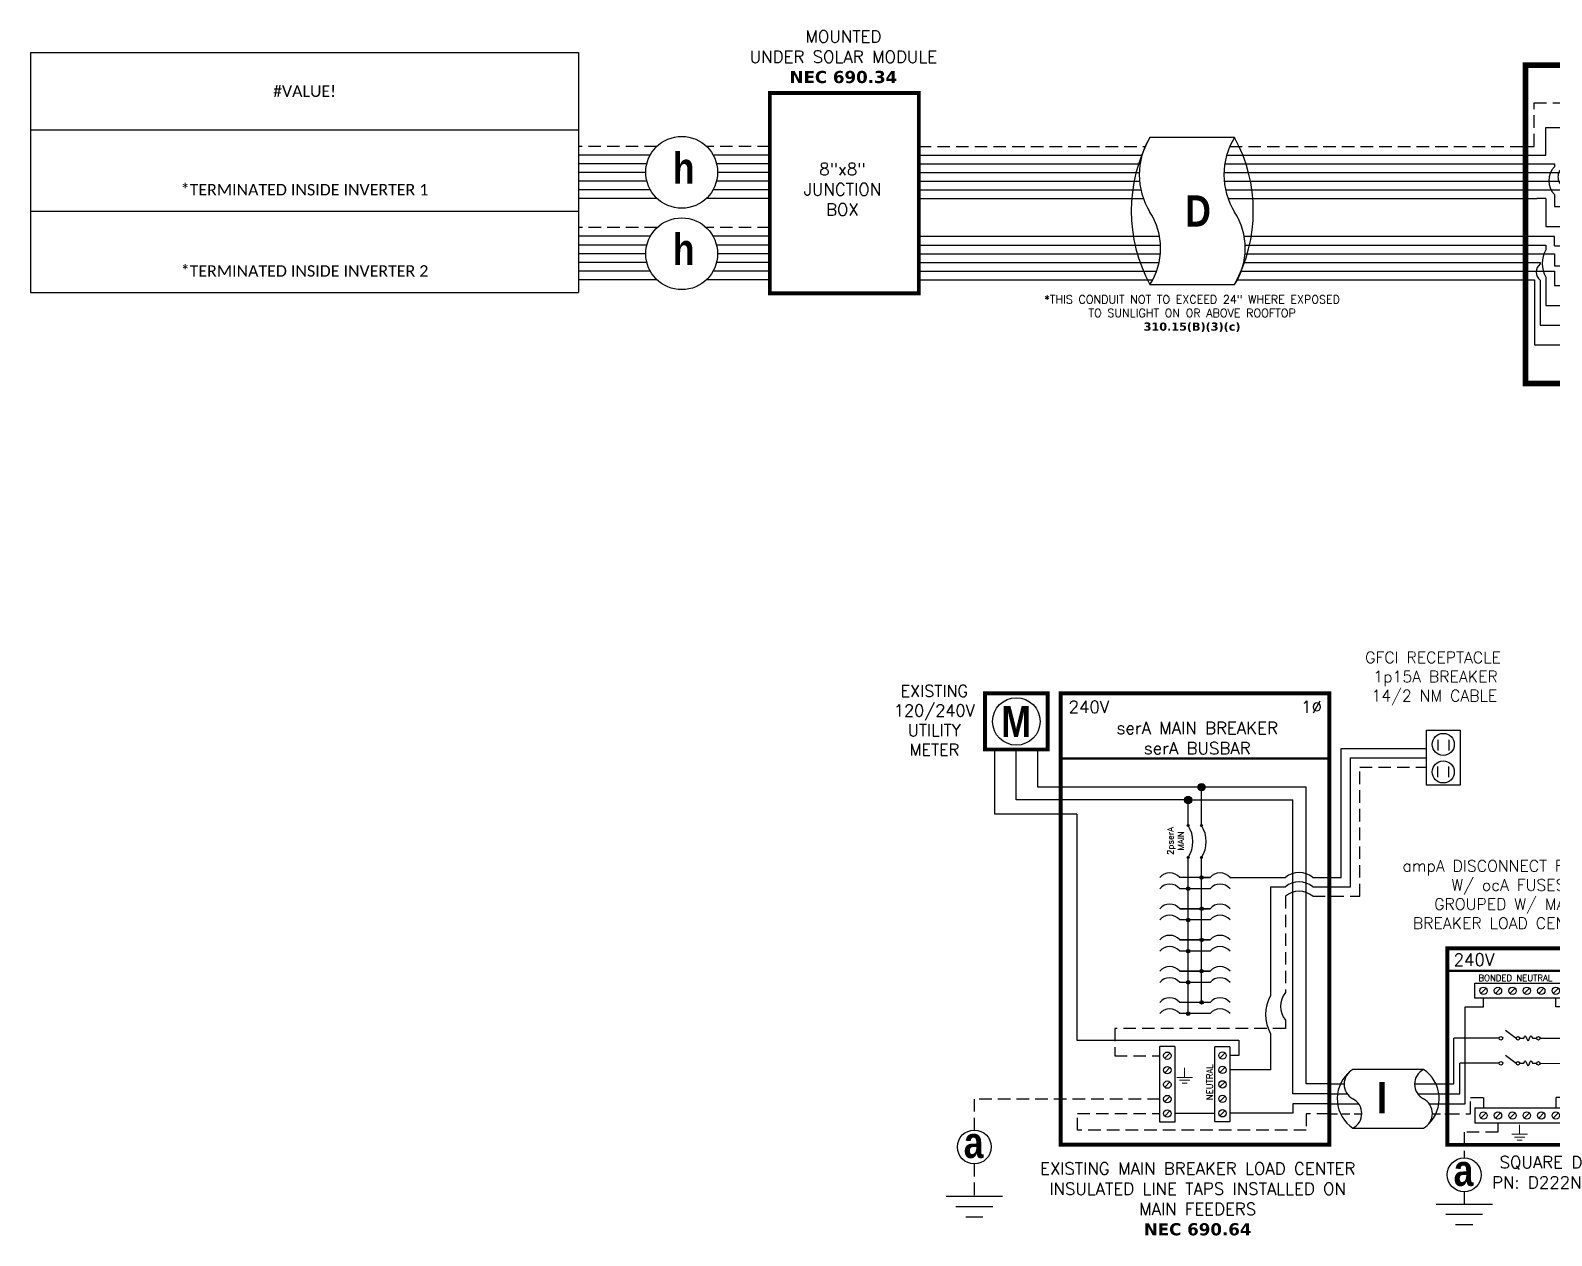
# Model space of a CAD drawing. Header units: feet. Extents: x 17803 to 18584, y 14556 to 15126.
# Drawn here: x 17802.5 to 18260.7, y 14747.6 to 15110.5 of the extents above; entities that cross this region are included whole.
import ezdxf

# ---------------------------------------------------------------- set-up
doc = ezdxf.new("R2010")
doc.units = ezdxf.units.FT
doc.header["$MEASUREMENT"] = 0
doc.linetypes.add('HIDDEN', pattern=[0.375, 0.25, -0.125])
doc.layers.add('TEXT', color=7, linetype='Continuous')
doc.layers.add('Z - TITLEBLOCK TXT', color=7, linetype='Continuous')
doc.styles.add('ONE LINE TXT', font='techb___.ttf')
doc.styles.get("Standard").update_dxf_attribs({"font": 'simplex.shx'})

# ---------------------------------------------------------------- blocks, each defined once
blk = doc.blocks.new('6stringCombiner')
at = {"linetype": 'Continuous'}
h = blk.add_hatch(color=7, dxfattribs=at)
h.dxf.hatch_style = 1
edge = h.paths.add_edge_path()
edge.add_arc((20.51, 77.12), 0.513, 0, 360)
h = blk.add_hatch(color=7, dxfattribs=at)
h.dxf.hatch_style = 1
edge = h.paths.add_edge_path()
edge.add_arc((32.29, 77.12), 0.513, 0, 360)
h = blk.add_hatch(color=7, dxfattribs=at)
h.dxf.hatch_style = 1
edge = h.paths.add_edge_path()
edge.add_arc((20.51, 71.16), 0.513, 0, 360)
h = blk.add_hatch(color=7, dxfattribs=at)
h.dxf.hatch_style = 1
edge = h.paths.add_edge_path()
edge.add_arc((32.29, 71.16), 0.513, 0, 360)
h = blk.add_hatch(color=254, dxfattribs=at)
h.dxf.hatch_style = 1
edge = h.paths.add_edge_path()
edge.add_arc((39.7, 71.16), 1.11, 0, 360)
h = blk.add_hatch(color=7, dxfattribs=at)
h.dxf.hatch_style = 1
edge = h.paths.add_edge_path()
edge.add_arc((20.51, 65.2), 0.513, 0, 360)
h = blk.add_hatch(color=7, dxfattribs=at)
h.dxf.hatch_style = 1
edge = h.paths.add_edge_path()
edge.add_arc((32.29, 65.2), 0.513, 0, 360)
h = blk.add_hatch(color=253, dxfattribs=at)
h.dxf.hatch_style = 1
edge = h.paths.add_edge_path()
edge.add_arc((20.51, 59.24), 0.513, 0, 360)
h = blk.add_hatch(color=253, dxfattribs=at)
h.dxf.hatch_style = 1
edge = h.paths.add_edge_path()
edge.add_arc((32.29, 59.24), 0.513, 0, 360)
h = blk.add_hatch(color=253, dxfattribs=at)
h.dxf.hatch_style = 1
edge = h.paths.add_edge_path()
edge.add_arc((20.51, 53.28), 0.513, 0, 360)
h = blk.add_hatch(color=253, dxfattribs=at)
h.dxf.hatch_style = 1
edge = h.paths.add_edge_path()
edge.add_arc((32.29, 53.28), 0.513, 0, 360)
h = blk.add_hatch(color=254, dxfattribs=at)
h.dxf.hatch_style = 1
edge = h.paths.add_edge_path()
edge.add_arc((39.7, 53.28), 1.11, 0, 360)
h = blk.add_hatch(color=253, dxfattribs=at)
h.dxf.hatch_style = 1
edge = h.paths.add_edge_path()
edge.add_arc((20.51, 47.32), 0.513, 0, 360)
h = blk.add_hatch(color=253, dxfattribs=at)
h.dxf.hatch_style = 1
edge = h.paths.add_edge_path()
edge.add_arc((32.29, 47.32), 0.513, 0, 360)
h = blk.add_hatch(color=7, dxfattribs=at)
h.dxf.hatch_style = 1
edge = h.paths.add_edge_path()
edge.add_arc((20.53, 41.41), 0.513, 0, 360)
h = blk.add_hatch(color=7, dxfattribs=at)
h.dxf.hatch_style = 1
edge = h.paths.add_edge_path()
edge.add_arc((32.3, 41.41), 0.513, 0, 360)
h = blk.add_hatch(color=7, dxfattribs=at)
h.dxf.hatch_style = 1
edge = h.paths.add_edge_path()
edge.add_arc((20.53, 35.45), 0.513, 0, 360)
h = blk.add_hatch(color=7, dxfattribs=at)
h.dxf.hatch_style = 1
edge = h.paths.add_edge_path()
edge.add_arc((32.3, 35.45), 0.513, 0, 360)
h = blk.add_hatch(color=254, dxfattribs=at)
h.dxf.hatch_style = 1
edge = h.paths.add_edge_path()
edge.add_arc((39.71, 35.45), 1.11, 0, 360)
h = blk.add_hatch(color=7, dxfattribs=at)
h.dxf.hatch_style = 1
edge = h.paths.add_edge_path()
edge.add_arc((20.53, 29.49), 0.513, 0, 360)
h = blk.add_hatch(color=7, dxfattribs=at)
h.dxf.hatch_style = 1
edge = h.paths.add_edge_path()
edge.add_arc((32.3, 29.49), 0.513, 0, 360)
h = blk.add_hatch(color=253, dxfattribs=at)
h.dxf.hatch_style = 1
edge = h.paths.add_edge_path()
edge.add_arc((20.53, 23.53), 0.513, 0, 360)
h = blk.add_hatch(color=253, dxfattribs=at)
h.dxf.hatch_style = 1
edge = h.paths.add_edge_path()
edge.add_arc((32.3, 23.53), 0.513, 0, 360)
h = blk.add_hatch(color=254, dxfattribs=at)
h.dxf.hatch_style = 1
edge = h.paths.add_edge_path()
edge.add_arc((39.71, 17.57), 1.11, 0, 360)
h = blk.add_hatch(color=253, dxfattribs=at)
h.dxf.hatch_style = 1
edge = h.paths.add_edge_path()
edge.add_arc((20.53, 17.57), 0.513, 0, 360)
h = blk.add_hatch(color=253, dxfattribs=at)
h.dxf.hatch_style = 1
edge = h.paths.add_edge_path()
edge.add_arc((32.3, 17.57), 0.513, 0, 360)
h = blk.add_hatch(color=253, dxfattribs=at)
h.dxf.hatch_style = 1
edge = h.paths.add_edge_path()
edge.add_arc((20.53, 11.61), 0.513, 0, 360)
h = blk.add_hatch(color=253, dxfattribs=at)
h.dxf.hatch_style = 1
edge = h.paths.add_edge_path()
edge.add_arc((32.3, 11.61), 0.513, 0, 360)
at = {"color": 1, "linetype": 'Continuous'}
for p, q in [((13.11, 87.6), (13.11, 92.14)), ((13.11, 92.14), (40.06, 92.14)), ((40.06, 92.14), (40.06, 87.6)), ((40.06, 87.6), (13.11, 87.6)), ((21.03, 77.13), (24.16, 77.13)), ((28.66, 77.12), (31.78, 77.12)), ((21.03, 71.16), (24.16, 71.17)), ((28.66, 71.16), (31.78, 71.16)), ((21.03, 65.2), (24.16, 65.21)), ((28.66, 65.2), (31.78, 65.2)), ((21.03, 59.24), (24.16, 59.25)), ((28.66, 59.24), (31.78, 59.24)), ((21.03, 53.28), (24.16, 53.29)), ((28.66, 53.28), (31.78, 53.28)), ((21.03, 47.32), (24.16, 47.33)), ((28.66, 47.32), (31.78, 47.32)), ((21.04, 41.42), (24.17, 41.42)), ((28.67, 41.41), (31.79, 41.41)), ((21.04, 35.45), (24.17, 35.46)), ((28.67, 35.45), (31.79, 35.45)), ((21.04, 29.49), (24.17, 29.5)), ((28.67, 29.49), (31.79, 29.49)), ((21.04, 23.53), (24.17, 23.54)), ((28.67, 23.53), (31.79, 23.53)), ((21.04, 17.57), (24.17, 17.58)), ((28.67, 17.57), (31.79, 17.57)), ((21.04, 11.61), (24.17, 11.62)), ((28.67, 11.61), (31.79, 11.61))]:
    blk.add_line(p, q, dxfattribs=at)
at = {"color": 4, "linetype": 'Continuous'}
for p, q in [((16.49, 90.65), (14.92, 89.08)), ((20.84, 90.65), (19.27, 89.08)), ((25.19, 90.65), (23.62, 89.08)), ((29.54, 90.65), (27.97, 89.08)), ((33.89, 90.65), (32.32, 89.08)), ((38.25, 90.65), (36.67, 89.08))]:
    blk.add_line(p, q, dxfattribs=at)
at = {"color": 92, "linetype": 'HIDDEN', "ltscale": 15}
for p, q in [((15.71, 84.52), (15.71, 87.6)), ((33.11, 82.53), (33.11, 87.6)), ((37.46, 84.52), (37.46, 87.6)), ((2.56, 71.4), (2.56, 84.52)), ((2.56, 84.52), (15.71, 84.52)), ((50.72, 82.54), (33.11, 82.53)), ((53.89, 84.52), (37.46, 84.52)), ((50.72, 62.94), (50.72, 82.54)), ((53.89, 84.52), (53.89, 71.4)), ((0, 71.4), (2.56, 71.4)), ((53.89, 71.4), (57.11, 71.4)), ((50.72, 62.94), (57.11, 62.94))]:
    blk.add_line(p, q, dxfattribs=at)
at = {"color": 7, "linetype": 'Continuous'}
for p, q in [((0, 68.78), (3.44, 68.78)), ((48.55, 71.16), (39.7, 71.16)), ((48.55, 69.79), (48.55, 71.16)), ((48.55, 69.79), (57.11, 69.79)), ((0, 63.53), (3.43, 63.53)), ((0, 58.29), (3.44, 58.29)), ((8.71, 41.41), (13.92, 41.41)), ((11.3, 35.45), (13.92, 35.45)), ((50.72, 35.45), (39.71, 35.45))]:
    blk.add_line(p, q, dxfattribs=at)
at = {"color": 253, "linetype": 'Continuous'}
for p, q in [((0, 66.15), (3.44, 66.15)), ((48.55, 68.18), (48.55, 53.28)), ((48.55, 68.18), (57.11, 68.18)), ((0, 60.91), (3.44, 60.91)), ((0, 55.67), (3.44, 55.67)), ((6.06, 55.67), (6.06, 47.32)), ((53.31, 17.57), (53.31, 59.55)), ((53.31, 59.55), (57.11, 59.55)), ((48.55, 53.28), (39.7, 53.28)), ((6.06, 47.32), (13.92, 47.32)), ((0, 41.68), (6.06, 41.68)), ((6.06, 41.68), (6.06, 40.26)), ((0, 36.44), (4.34, 36.44)), ((4.34, 36.44), (4.34, 35.98)), ((0, 31.2), (2.65, 31.2)), ((2.65, 31.2), (2.65, 11.61)), ((4.34, 31.12), (4.34, 17.57)), ((6.06, 31.99), (6.06, 23.53)), ((6.06, 23.53), (13.93, 23.53)), ((4.34, 17.57), (8.68, 17.57)), ((8.68, 17.57), (13.92, 17.57)), ((53.31, 17.57), (40.82, 17.57)), ((2.65, 11.61), (6.06, 11.61)), ((6.06, 11.61), (13.92, 11.61))]:
    blk.add_line(p, q, dxfattribs=at)
for p, q in [((50.72, 35.45), (50.72, 61.25)), ((50.72, 61.25), (57.11, 61.25))]:
    blk.add_line(p, q)
at = {"color": 7}
for p, q in [((8.71, 44.3), (0, 44.3)), ((8.71, 41.41), (8.71, 44.3)), ((0, 39.06), (8.71, 39.06)), ((8.71, 39.06), (8.71, 35.45)), ((0, 33.82), (8.71, 33.82)), ((8.71, 35.45), (11.3, 35.45)), ((8.71, 33.82), (8.71, 29.49))]:
    blk.add_line(p, q, dxfattribs=at)
at = {"lineweight": 50, "const_width": 1.71}
blk.add_lwpolyline([(57.11, 0), (0, 0), (0, 95.81), (57.11, 95.81)], close=True, dxfattribs=at)
blk.add_lwpolyline([(57.11, 0), (0, 0), (0, 95.81), (57.11, 95.81)], close=True, dxfattribs=at)
at = {"color": 92, "linetype": 'HIDDEN', "ltscale": 15, "flags": 128}
for points in [[(42.53, 92.72), (42.53, 89.22)], [(40.18, 89.22), (44.87, 89.22)], [(44.05, 88.35), (41, 88.35)], [(43.24, 87.48), (41.81, 87.48)]]:
    blk.add_lwpolyline(points, dxfattribs=at)
at = {"color": 7, "linetype": 'Continuous', "flags": 128}
for points in [[(3.44, 68.78), (6.06, 68.78), (6.06, 77.12), (13.92, 77.12)], [(13.92, 77.12), (20.51, 77.12)], [(32.29, 77.12), (39.7, 77.12)], [(39.7, 77.12), (39.7, 65.2)], [(11.3, 65.2), (11.3, 71.16), (13.92, 71.16)], [(13.92, 71.16), (20.51, 71.16)], [(13.92, 71.16), (20.51, 71.16)], [(32.29, 71.16), (39.7, 71.16)], [(3.43, 63.53), (13.92, 63.53), (13.92, 65.2)], [(13.92, 65.2), (20.51, 65.2)], [(13.92, 65.2), (20.51, 65.2)], [(32.29, 65.2), (39.7, 65.2)], [(3.44, 58.29), (11.3, 58.29), (11.3, 59.24)], [(13.93, 41.41), (20.53, 41.41)], [(32.3, 41.41), (39.71, 41.41)], [(39.71, 41.41), (39.71, 29.49)], [(13.93, 35.45), (20.53, 35.45)], [(13.93, 35.45), (20.53, 35.45)], [(32.3, 35.45), (39.71, 35.45)], [(8.71, 29.49), (20.53, 29.49)], [(8.71, 29.49), (20.53, 29.49)], [(32.3, 29.49), (39.71, 29.49)]]:
    blk.add_lwpolyline(points, dxfattribs=at)
at = {"color": 253, "linetype": 'Continuous', "flags": 128}
for points in [[(3.44, 66.15), (8.68, 66.15), (8.68, 65.2)], [(3.44, 60.91), (13.92, 60.91), (13.92, 59.24)], [(6.06, 55.67), (3.44, 55.67)], [(8.68, 56.94), (8.68, 53.28), (13.92, 53.28)], [(13.92, 59.24), (20.51, 59.24)], [(13.92, 59.24), (20.51, 59.24)], [(32.29, 59.24), (39.7, 59.24)], [(39.7, 59.24), (39.7, 47.32)], [(13.92, 53.28), (20.51, 53.28)], [(13.92, 53.28), (20.51, 53.28)], [(32.29, 53.28), (39.7, 53.28)], [(13.92, 47.32), (20.51, 47.32)], [(32.29, 47.32), (39.7, 47.32)], [(13.93, 23.53), (20.53, 23.53)], [(13.93, 23.53), (20.53, 23.53)], [(32.3, 23.53), (39.71, 23.53)], [(39.71, 23.53), (39.71, 11.61)], [(13.93, 17.57), (20.53, 17.57)], [(13.93, 17.57), (20.53, 17.57)], [(32.3, 17.57), (39.71, 17.57)], [(13.93, 11.61), (20.53, 11.61)], [(32.3, 11.61), (39.71, 11.61)]]:
    blk.add_lwpolyline(points, dxfattribs=at)
at = {"color": 4, "linetype": 'Continuous'}
for centre in [(15.71, 89.87), (20.06, 89.87), (24.41, 89.87), (28.76, 89.87), (33.11, 89.87), (37.46, 89.87)]:
    blk.add_circle(centre, 1.11, dxfattribs=at)
at = {"color": 7, "linetype": 'Continuous'}
for centre, radius in [((20.51, 77.12), 0.513), ((32.29, 77.12), 0.513), ((20.51, 71.16), 0.513), ((32.29, 71.16), 0.513), ((39.7, 71.16), 1.11), ((39.7, 71.16), 1.11), ((20.51, 65.2), 0.513), ((32.29, 65.2), 0.513), ((39.7, 53.28), 1.11), ((39.7, 53.28), 1.11), ((20.53, 41.41), 0.513), ((32.3, 41.41), 0.513), ((20.53, 35.45), 0.513), ((32.3, 35.45), 0.513), ((39.71, 35.45), 1.11), ((39.71, 35.45), 1.11), ((20.53, 29.49), 0.513), ((32.3, 29.49), 0.513), ((39.71, 17.57), 1.11), ((39.71, 17.57), 1.11)]:
    blk.add_circle(centre, radius, dxfattribs=at)
at = {"color": 253, "linetype": 'Continuous'}
for centre in [(20.51, 59.24), (32.29, 59.24), (20.51, 53.28), (32.29, 53.28), (20.51, 47.32), (32.29, 47.32), (20.53, 23.53), (32.3, 23.53), (20.53, 17.57), (32.3, 17.57), (20.53, 11.61), (32.3, 11.61)]:
    blk.add_circle(centre, 0.513, dxfattribs=at)
for centre, radius, start, end in [((12.9, 61.07), 5.91, 135.6055, 224.3945), ((13.49, 36.12), 8.5, 150.9088, 209.0912), ((6.41, 33.55), 3.19, 130.4007, 229.5993)]:
    blk.add_arc(centre, radius, start, end, dxfattribs=at)
at = {"color": 7, "linetype": 'Continuous'}
blk.add_arc((13.34, 62.22), 3.61, 124.3567, 235.6433, dxfattribs=at)
at = {"color": 1, "linetype": 'Continuous'}
for points in [[(24.16, 77.13), (24.82, 78.47), (26.41, 75.78), (27.87, 78.47), (28.66, 77.12)], [(24.16, 71.17), (24.82, 72.51), (26.41, 69.82), (27.87, 72.51), (28.66, 71.16)], [(24.16, 65.21), (24.82, 66.55), (26.41, 63.86), (27.87, 66.55), (28.66, 65.2)], [(24.16, 59.25), (24.82, 60.58), (26.41, 57.9), (27.87, 60.58), (28.66, 59.24)], [(24.16, 53.29), (24.82, 54.62), (26.41, 51.94), (27.87, 54.62), (28.66, 53.28)], [(24.16, 47.33), (24.82, 48.66), (26.41, 45.98), (27.87, 48.66), (28.66, 47.32)], [(24.17, 41.42), (24.84, 42.76), (26.42, 40.07), (27.88, 42.76), (28.67, 41.41)], [(24.17, 35.46), (24.84, 36.8), (26.42, 34.11), (27.88, 36.8), (28.67, 35.45)], [(24.17, 29.5), (24.84, 30.84), (26.42, 28.15), (27.88, 30.84), (28.67, 29.49)], [(24.17, 23.54), (24.84, 24.87), (26.42, 22.19), (27.88, 24.87), (28.67, 23.53)], [(24.17, 17.58), (24.84, 18.91), (26.42, 16.23), (27.88, 18.91), (28.67, 17.57)], [(24.17, 11.62), (24.84, 12.95), (26.42, 10.27), (27.88, 12.95), (28.67, 11.61)]]:
    blk.add_spline(points, degree=3, dxfattribs=at)
for p in [(22.67, 78.71), (22.67, 72.75), (22.67, 66.79), (22.67, 60.82), (22.67, 54.86), (22.67, 48.9), (22.68, 43), (22.68, 37.04), (22.67, 31.08), (22.68, 25.11), (22.68, 19.15), (22.68, 13.19)]:
    blk.add_text('20A', height=2.778, dxfattribs=at).set_placement(p)
at = {"color": 1, "insert": (26.91, 4.5), "char_height": 3.658, "attachment_point": 5}
blk.add_mtext_dynamic_manual_height_columns('COMBINER', width=1.1897, gutter_width=7.17, heights=[0], dxfattribs=at)
blk = doc.blocks.new('*T22')
at = {"color": 0, "lineweight": -2, "transparency": 16777216}
for p, q in [((0, 0), (165.11, 0)), ((0, 0), (0, -72.27)), ((165.11, 0), (165.11, -72.27)), ((0, -23.32), (165.11, -23.32)), ((0, -47.8), (165.11, -47.8)), ((0, -72.27), (165.11, -72.27))]:
    blk.add_line(p, q, dxfattribs=at)
at = {"color": 0, "linetype": 'Continuous', "transparency": 16777216, "char_height": 3.4544, "width": 156.9097, "attachment_point": 5}
for s, insert in [('{\\fCalibri|b0|i0|c0;#VALUE!', (82.56, -11.66)), ('{\\fCalibri|b0|i0|c0;^J^J*TERMINATED INSIDE INVERTER 1', (82.56, -35.56)), ('{\\fCalibri|b0|i0|c0;^J^J*TERMINATED INSIDE INVERTER 2', (82.56, -60.03))]:
    blk.add_mtext(s, dxfattribs=dict(at, insert=insert))
blk = doc.blocks.new('fusedDisconnect')
at = {"lineweight": 50}
blk.add_line((-43.61, 43.06), (0, 43.06), dxfattribs=at)
at = {"color": 1, "linetype": 'Continuous'}
for p, q in [((-35.27, 34.78), (-35.27, 39.32)), ((-35.27, 39.32), (-8.32, 39.32)), ((-8.32, 39.32), (-8.32, 34.78)), ((-8.32, 34.78), (-35.27, 34.78)), ((-26.07, 25.18), (-22.81, 22.74)), ((-21.73, 22.73), (-20.49, 22.73)), ((-17.94, 22.73), (-16.7, 22.73)), ((-26.07, 17.65), (-22.81, 15.2)), ((-21.73, 15.2), (-20.49, 15.2)), ((-17.94, 15.2), (-16.7, 15.2)), ((-35.27, 1.76), (-8.32, 1.76)), ((-35.27, 1.76), (-35.27, -2.78)), ((-8.32, 1.76), (-8.32, -2.78)), ((-8.32, -2.78), (-35.27, -2.78))]:
    blk.add_line(p, q, dxfattribs=at)
at = {"color": 4, "linetype": 'Continuous'}
for p, q in [((-31.89, 37.83), (-33.46, 36.26)), ((-27.53, 37.83), (-29.11, 36.26)), ((-23.18, 37.83), (-24.76, 36.26)), ((-18.83, 37.83), (-20.41, 36.26)), ((-14.48, 37.83), (-16.06, 36.26)), ((-10.13, 37.83), (-11.7, 36.26)), ((-31.89, 0.28), (-33.46, -1.3)), ((-27.53, 0.28), (-29.11, -1.3)), ((-23.18, 0.28), (-24.76, -1.3)), ((-18.83, 0.28), (-20.41, -1.3)), ((-14.48, 0.28), (-16.06, -1.3)), ((-10.13, 0.28), (-11.7, -1.3))]:
    blk.add_line(p, q, dxfattribs=at)
at = {"color": 253, "linetype": 'Continuous'}
for p, q in [((-38.16, 3), (-38.16, 32.17)), ((-38.16, 32.17), (-32.67, 32.17)), ((-32.67, 32.17), (-32.67, 34.78)), ((-10.92, 32.17), (-10.92, 34.78)), ((-5.43, 32.17), (-10.92, 32.17)), ((-5.43, 3), (-5.43, 32.17)), ((-43.61, 3), (-38.16, 3)), ((0, 3), (-5.43, 3))]:
    blk.add_line(p, q, dxfattribs=at)
at = {"color": 7, "linetype": 'Continuous'}
for p, q in [((-27.97, 22.73), (-41.66, 22.73)), ((-41.66, 9), (-41.66, 22.73)), ((-15.62, 22.73), (-1.93, 22.73)), ((-1.93, 9), (-1.93, 22.73))]:
    blk.add_line(p, q, dxfattribs=at)
at = {"color": 10, "linetype": 'Continuous'}
for p, q in [((-27.97, 15.2), (-39.8, 15.2)), ((-39.8, 6), (-39.8, 15.2)), ((-15.62, 15.2), (-3.79, 15.19)), ((-3.79, 6), (-3.79, 15.2)), ((-43.61, 6), (-39.8, 6)), ((0, 6), (-3.79, 6))]:
    blk.add_line(p, q, dxfattribs=at)
at = {"color": 7}
for p, q in [((-43.61, 9), (-41.66, 9)), ((0, 9), (-1.93, 9))]:
    blk.add_line(p, q, dxfattribs=at)
at = {"color": 92, "linetype": 'HIDDEN', "ltscale": 15}
for p, q in [((-36.58, 0), (-36.58, 4.9)), ((-36.58, 4.9), (-32.67, 4.9)), ((-32.67, 4.9), (-32.67, 1.76)), ((-7.01, 4.9), (-10.92, 4.9)), ((-10.92, 4.9), (-10.92, 1.76)), ((-7.01, 0), (-7.01, 4.9)), ((-43.61, 0), (-36.58, 0)), ((0, 0), (-7.01, 0)), ((-28.32, -2.78), (-28.32, -5.55)), ((-28.32, -5.55), (-38.48, -5.55)), ((-38.48, -5.55), (-38.48, -13.28)), ((-38.48, -23.51), (-38.48, -27.17))]:
    blk.add_line(p, q, dxfattribs=at)
at = {"lineweight": 50, "const_width": 1.19}
blk.add_lwpolyline([(-43.61, -9.34), (-43.61, 49.84), (0, 49.84), (0, -9.34)], close=True, dxfattribs=at)
at = {"color": 92, "linetype": 'Continuous', "lineweight": 5, "ltscale": 0.05, "flags": 128}
for points in [[(-21.8, -3.32), (-21.8, -6.17)], [(-24.14, -6.17), (-19.45, -6.17)], [(-20.27, -7.03), (-23.32, -7.03)], [(-21.08, -7.9), (-22.51, -7.9)]]:
    blk.add_lwpolyline(points, dxfattribs=at)
at = {"color": 92, "linetype": 'Continuous', "ltscale": 4, "flags": 128}
for points in [[(-46.96, -27.17), (-30, -27.17)], [(-32.93, -30.31), (-44.02, -30.31)], [(-35.87, -33.46), (-41.08, -33.46)]]:
    blk.add_lwpolyline(points, dxfattribs=at)
at = {"color": 4, "linetype": 'Continuous'}
for centre in [(-32.67, 37.05), (-28.32, 37.05), (-23.97, 37.05), (-19.62, 37.05), (-15.27, 37.05), (-10.92, 37.05), (-32.67, -0.51), (-28.32, -0.51), (-23.97, -0.51), (-19.62, -0.51), (-15.27, -0.51), (-10.92, -0.51)]:
    blk.add_circle(centre, 1.11, dxfattribs=at)
at = {"color": 1, "linetype": 'Continuous'}
for centre in [(-27.43, 22.73), (-22.27, 22.73), (-16.16, 22.73), (-27.43, 15.2), (-22.27, 15.2), (-16.16, 15.19)]:
    blk.add_circle(centre, 0.541, dxfattribs=at)
at = {"color": 7, "linetype": 'Continuous'}
blk.add_circle((-38.48, -18.39), 5.11, dxfattribs=at)
at = {"color": 1, "linetype": 'Continuous'}
for points in [[(-20.49, 22.73), (-20.12, 23.49), (-19.22, 21.97), (-18.39, 23.49), (-17.94, 22.73)], [(-20.49, 15.2), (-20.12, 15.96), (-19.22, 14.43), (-18.39, 15.96), (-17.94, 15.2)]]:
    blk.add_spline(points, degree=3, dxfattribs=at)
at = {"color": 4, "linetype": 'Continuous'}
blk.add_text('BONDED NEUTRAL', height=1.8743, dxfattribs=at).set_placement((-34.19, 39.97))
at = {"color": 1}
for s, width, gutter_width, heights, insert, char_height, attachment_point in [('\\A1;\\pi1.8138;ampA DISCONNECT FUSED \\P\\pi16.536;W/ ocA FUSES\\P\\pi11.355;GROUPED W/ MAIN \\P\\pi4.9392;BREAKER LOAD CENTER', 71.8931, 92.23, [24.13], (-58.88, 76.39), 3.4544, 1), ('240V', 0.1481, 0.75, [0], (-35.55, 46.4), 3.658, 5), ('1∅', 0.1481, 0.75, [0], (-4.98, 46.1), 3.658, 5), ('\\A1;\\pi7.3884,t25.676;SQUARE D\\P\\pi5.1241,t23.412;PN: D222N', 35.0816, 28.88, [13.54], (-35.24, -12.75), 3.6576, 1)]:
    blk.add_mtext_dynamic_manual_height_columns(s, width=width, gutter_width=gutter_width, heights=heights, dxfattribs=dict(at, insert=insert, char_height=char_height, attachment_point=attachment_point))
at = {"color": 1, "linetype": 'Continuous', "insert": (-41.67, -12.34), "char_height": 9.3833, "attachment_point": 1, "style": 'ONE LINE TXT'}
blk.add_mtext_dynamic_manual_height_columns('{\\W1;\\C256;a}', width=0.1385, gutter_width=2.13, heights=[0], dxfattribs=at)
blk = doc.blocks.new('*U19')
at = {"color": 7, "linetype": 'Continuous'}
for p, q in [((-7.14, 13.31), (-28.39, 13.31)), ((-28.39, -4.31), (-7.14, -4.31))]:
    blk.add_line(p, q, dxfattribs=at)
at = {"color": 7}
for p, q in [((-35.53, 9), (-31.05, 9)), ((-9.81, 9), (0, 9))]:
    blk.add_line(p, q, dxfattribs=at)
at = {"color": 10}
for p, q in [((-35.53, 6), (-30.11, 6)), ((-8.87, 6), (0, 6))]:
    blk.add_line(p, q, dxfattribs=at)
at = {"color": 253}
for p, q in [((-35.53, 3), (-26.66, 3)), ((-5.41, 3), (0, 3))]:
    blk.add_line(p, q, dxfattribs=at)
at = {"color": 92, "linetype": 'HIDDEN', "ltscale": 10}
for p, q in [((-4.48, 0), (0, 0)), ((-35.53, 0), (-25.72, 0))]:
    blk.add_line(p, q, dxfattribs=at)
at = {"color": 7, "linetype": 'Continuous'}
for centre, start, end in [((-22.54, 4.5), 133.9732, 236.4265), ((-12.99, 4.5), 313.9732, 56.4265)]:
    blk.add_arc(centre, 10.58, start, end, dxfattribs=at)
at = {"linetype": 'Continuous'}
for centre, start, end in [((-26.08, 8.91), 117.6639, 242.3361), ((-4.83, 8.91), 117.6639, 242.3361), ((-30.7, 0.09), 297.6639, 62.3361), ((-9.45, 0.09), 297.6639, 62.3361)]:
    blk.add_arc(centre, 4.98, start, end, dxfattribs=at)
blk = doc.blocks.new('*U20')
at = {"color": 7}
for name, p in [('fusedDisconnect', (0, 0)), ('*U19', (-43.61, 0))]:
    blk.add_blockref(name, p, dxfattribs=at)
blk = doc.blocks.new('lineTapPanel')
at = {"linetype": 'Continuous'}
h = blk.add_hatch(color=254, dxfattribs=at)
h.dxf.hatch_style = 1
edge = h.paths.add_edge_path()
edge.add_arc((-38.44, 98.34), 1.11, 0, 360)
h = blk.add_hatch(color=254, dxfattribs=at)
h.dxf.hatch_style = 1
edge = h.paths.add_edge_path()
edge.add_arc((-42.47, 94.51), 1.11, 0, 360)
h = blk.add_hatch(color=1, dxfattribs=at)
h.dxf.hatch_style = 1
edge = h.paths.add_edge_path()
edge.add_arc((-42.47, 86.8), 0.291, 0, 360)
h = blk.add_hatch(color=1, dxfattribs=at)
h.dxf.hatch_style = 1
edge = h.paths.add_edge_path()
edge.add_arc((-38.44, 86.8), 0.291, 0, 360)
h = blk.add_hatch(color=1, dxfattribs=at)
h.dxf.hatch_style = 1
edge = h.paths.add_edge_path()
edge.add_arc((-42.47, 77.16), 0.291, 0, 360)
h = blk.add_hatch(color=1, dxfattribs=at)
h.dxf.hatch_style = 1
edge = h.paths.add_edge_path()
edge.add_arc((-38.44, 77.16), 0.291, 0, 360)
h = blk.add_hatch(color=1, dxfattribs=at)
h.dxf.hatch_style = 1
edge = h.paths.add_edge_path()
edge.add_arc((-38.44, 71.16), 0.528, 0, 360)
h = blk.add_hatch(color=1, dxfattribs=at)
h.dxf.hatch_style = 1
edge = h.paths.add_edge_path()
edge.add_arc((-42.47, 67.78), 0.528, 0, 360)
h = blk.add_hatch(color=1, dxfattribs=at)
h.dxf.hatch_style = 1
edge = h.paths.add_edge_path()
edge.add_arc((-38.44, 61.76), 0.528, 0, 360)
h = blk.add_hatch(color=1, dxfattribs=at)
h.dxf.hatch_style = 1
edge = h.paths.add_edge_path()
edge.add_arc((-42.47, 58.38), 0.528, 0, 360)
h = blk.add_hatch(color=1, dxfattribs=at)
h.dxf.hatch_style = 1
edge = h.paths.add_edge_path()
edge.add_arc((-38.44, 52.36), 0.528, 0, 360)
h = blk.add_hatch(color=1, dxfattribs=at)
h.dxf.hatch_style = 1
edge = h.paths.add_edge_path()
edge.add_arc((-42.47, 48.98), 0.528, 0, 360)
h = blk.add_hatch(color=1, dxfattribs=at)
h.dxf.hatch_style = 1
edge = h.paths.add_edge_path()
edge.add_arc((-38.44, 42.95), 0.528, 0, 360)
h = blk.add_hatch(color=1, dxfattribs=at)
h.dxf.hatch_style = 1
edge = h.paths.add_edge_path()
edge.add_arc((-42.47, 39.58), 0.528, 0, 360)
h = blk.add_hatch(color=1, dxfattribs=at)
h.dxf.hatch_style = 1
edge = h.paths.add_edge_path()
edge.add_arc((-38.44, 33.55), 0.528, 0, 360)
h = blk.add_hatch(color=1, dxfattribs=at)
h.dxf.hatch_style = 1
edge = h.paths.add_edge_path()
edge.add_arc((-42.47, 30.17), 0.528, 0, 360)
at = {"color": 155, "true_color": 0x647190}
blk.add_line((-80.92, 126.59), (0, 126.59), dxfattribs=at)
at = {"color": 253, "linetype": 'Continuous'}
for p, q in [((-100.73, 90.2), (-100.73, 109.7)), ((-76.04, 90.2), (-100.73, 90.2)), ((-76.04, 90.2), (-76.04, 22.16)), ((-76.04, 22.16), (-27.25, 22.16)), ((-27.25, 22.16), (-27.25, 17.57)), ((-27.25, 17.57), (-29.89, 17.57)), ((-11.01, 0.16), (-29.89, 0.16)), ((0, 3), (-11.01, 3)), ((-11.01, 3), (-11.01, 0.16))]:
    blk.add_line(p, q, dxfattribs=at)
at = {"color": 10, "linetype": 'Continuous'}
for p, q in [((-94.24, 94.51), (-94.24, 109.7)), ((-43.58, 94.51), (-94.24, 94.51)), ((-42.47, 87.09), (-42.47, 93.4)), ((-41.36, 94.51), (-10.98, 94.51)), ((-10.98, 6), (-10.98, 94.51)), ((-42.47, 30.17), (-42.47, 76.87)), ((-35.88, 67.78), (-45.04, 67.78)), ((-35.88, 58.38), (-45.04, 58.38)), ((-35.88, 48.98), (-45.04, 48.98)), ((-35.88, 39.58), (-45.04, 39.58)), ((-35.88, 30.17), (-45.04, 30.17)), ((0, 6), (-10.98, 6))]:
    blk.add_line(p, q, dxfattribs=at)
at = {"color": 7, "linetype": 'Continuous'}
for p, q in [((-87.75, 98.34), (-87.75, 109.7)), ((-39.56, 98.34), (-87.75, 98.34)), ((-38.44, 87.09), (-38.44, 97.23)), ((-6.96, 9), (-6.96, 98.34)), ((-38.44, 61.76), (-38.44, 76.87)), ((-35.88, 71.16), (-45.04, 71.16)), ((-38.44, 71.16), (-35.88, 71.16)), ((-45.04, 61.76), (-35.88, 61.76)), ((-35.88, 61.76), (-45.04, 61.76)), ((-38.44, 52.36), (-38.44, 61.76)), ((-45.04, 52.36), (-35.88, 52.36)), ((-35.88, 52.36), (-45.04, 52.36)), ((-38.44, 42.95), (-38.44, 52.36)), ((-45.04, 42.95), (-35.88, 42.95)), ((-35.88, 42.95), (-45.04, 42.95)), ((-38.44, 33.55), (-38.44, 42.95)), ((-35.88, 33.55), (-45.04, 33.55))]:
    blk.add_line(p, q, dxfattribs=at)
at = {"lineweight": 50}
blk.add_line((-80.92, 106.95), (0, 106.95), dxfattribs=at)
at = {"color": 7}
for p, q in [((-6.96, 98.34), (-37.33, 98.34)), ((0, 9), (-6.96, 9))]:
    blk.add_line(p, q, dxfattribs=at)
at = {"color": 1, "linetype": 'Continuous'}
for p, q in [((-51.03, -2.51), (-51.03, 20.23)), ((-46.49, 20.23), (-51.03, 20.23)), ((-46.49, 20.23), (-46.49, -2.51)), ((-34.43, -2.43), (-34.43, 20.16)), ((-29.89, 20.16), (-34.43, 20.16)), ((-29.89, 20.16), (-29.89, -2.43)), ((-46.49, -2.51), (-51.03, -2.51)), ((-29.89, -2.43), (-34.43, -2.43))]:
    blk.add_line(p, q, dxfattribs=at)
at = {"color": 4, "linetype": 'Continuous'}
for p, q in [((-31.37, 18.35), (-32.94, 16.78)), ((-47.97, 18.28), (-49.55, 16.71)), ((-47.97, 13.93), (-49.55, 12.36)), ((-31.37, 14), (-32.94, 12.43)), ((-47.97, 9.58), (-49.55, 8.01)), ((-31.37, 9.65), (-32.94, 8.08)), ((-47.97, 5.23), (-49.55, 3.66)), ((-31.37, 5.3), (-32.94, 3.73)), ((-47.97, 0.88), (-49.55, -0.69)), ((-31.37, 0.95), (-32.94, -0.62))]:
    blk.add_line(p, q, dxfattribs=at)
at = {"color": 92, "linetype": 'HIDDEN', "ltscale": 15}
for p, q in [((-51.03, 4.44), (-106.89, 4.44)), ((-106.89, 4.44), (-106.89, -4.87)), ((-75.84, -4.96), (-75.84, 0.09)), ((-75.84, 0.09), (-51.03, 0.09)), ((0, 0), (-6.96, 0)), ((-6.96, 0), (-6.96, -4.96)), ((-6.96, -4.96), (-75.84, -4.96)), ((-106.89, -15.1), (-106.89, -24.84))]:
    blk.add_line(p, q, dxfattribs=at)
at = {"color": 92, "linetype": 'Continuous', "ltscale": 15}
blk.add_line((-34.43, 0.09), (-46.49, 0.09), dxfattribs=at)
at = {"lineweight": 50, "const_width": 1.19}
for points in [[(-103.67, 109.7), (-103.67, 126.59), (-84.82, 126.59), (-84.82, 109.7)], [(-80.92, -9.3), (-80.92, 126.59), (0, 126.59), (0, -9.3)]]:
    blk.add_lwpolyline(points, close=True, dxfattribs=at)
at = {"color": 92, "linetype": 'Continuous', "lineweight": 5, "ltscale": 0.05, "flags": 128}
for points in [[(-43.54, 13.81), (-43.54, 10.97)], [(-45.88, 10.97), (-41.2, 10.97)], [(-42.01, 10.1), (-45.07, 10.1)], [(-42.82, 9.23), (-44.25, 9.23)]]:
    blk.add_lwpolyline(points, dxfattribs=at)
at = {"color": 92, "linetype": 'Continuous', "ltscale": 4, "flags": 128}
for points in [[(-115.37, -24.84), (-98.41, -24.84)], [(-101.35, -27.98), (-112.43, -27.98)], [(-104.29, -31.12), (-109.49, -31.12)]]:
    blk.add_lwpolyline(points, dxfattribs=at)
at = {"linetype": 'Continuous'}
blk.add_circle((-94.24, 118.15), 7.15, dxfattribs=at)
at = {"color": 7, "linetype": 'Continuous'}
for centre, radius in [((-38.44, 98.34), 1.11), ((-38.44, 98.34), 1.11), ((-42.47, 94.51), 1.11), ((-106.89, -9.99), 5.11)]:
    blk.add_circle(centre, radius, dxfattribs=at)
at = {"color": 1, "linetype": 'Continuous'}
for centre, radius in [((-42.47, 86.8), 0.291), ((-38.44, 86.8), 0.291), ((-42.47, 77.16), 0.291), ((-38.44, 77.16), 0.291), ((-38.44, 71.16), 0.528), ((-42.47, 67.78), 0.528), ((-38.44, 61.76), 0.528), ((-42.47, 58.38), 0.528), ((-38.44, 52.36), 0.528), ((-42.47, 48.98), 0.528), ((-38.44, 42.95), 0.528), ((-42.47, 39.58), 0.528), ((-38.44, 33.55), 0.528), ((-42.47, 30.17), 0.528)]:
    blk.add_circle(centre, radius, dxfattribs=at)
at = {"color": 4, "linetype": 'Continuous'}
for centre in [(-48.76, 17.49), (-32.16, 17.57), (-48.76, 13.14), (-32.16, 13.21), (-48.76, 8.79), (-32.16, 8.86), (-48.76, 4.44), (-32.16, 4.51), (-48.76, 0.09), (-32.16, 0.16)]:
    blk.add_circle(centre, 1.11, dxfattribs=at)
at = {"color": 1, "linetype": 'Continuous'}
for centre, radius, start, end in [((-50.14, 81.98), 9.06, 327.8708, 32.1292), ((-46.11, 81.98), 9.06, 327.8708, 32.1292), ((-48.03, 68.62), 3.93, 40.3392, 139.6608), ((-48.03, 65.24), 3.93, 40.3392, 139.6608), ((-32.88, 68.62), 3.93, 40.3392, 139.6608), ((-32.88, 65.24), 3.93, 40.3392, 139.6608), ((-48.03, 59.21), 3.93, 40.3392, 139.6608), ((-48.03, 55.84), 3.93, 40.3392, 139.6608), ((-32.88, 59.21), 3.93, 40.3392, 139.6608), ((-32.88, 55.84), 3.93, 40.3392, 139.6608), ((-48.03, 49.81), 3.93, 40.3392, 139.6608), ((-32.88, 49.81), 3.93, 40.3392, 139.6608), ((-48.03, 46.43), 3.93, 40.3392, 139.6608), ((-32.88, 46.43), 3.93, 40.3392, 139.6608), ((-48.03, 40.41), 3.93, 40.3392, 139.6608), ((-32.88, 40.41), 3.93, 40.3392, 139.6608), ((-48.03, 37.03), 3.93, 40.3392, 139.6608), ((-32.88, 37.03), 3.93, 40.3392, 139.6608), ((-48.03, 31.01), 3.93, 40.3392, 139.6608), ((-32.88, 31.01), 3.93, 40.3392, 139.6608), ((-48.03, 27.63), 3.93, 40.3392, 139.6608), ((-32.88, 27.63), 3.93, 40.3392, 139.6608)]:
    blk.add_arc(centre, radius, start, end, dxfattribs=at)
at = {"color": 253, "linetype": 'Continuous', "style": 'ONE LINE TXT'}
blk.add_text('M', height=9.38, dxfattribs=at).set_placement((-98.8, 113.43))
at = {"color": 4, "linetype": 'Continuous'}
blk.add_text('NEUTRAL', height=1.874, rotation=90, dxfattribs=at).set_placement((-35.08, 4.08))
at = {"color": 1, "attachment_point": 5}
for s, width, gutter_width, heights, insert, char_height in [('EXISTING\\P120/240V UTILITY METER', 0.0523, 7.17, [0], (-118.95, 118.48), 3.5433), ('240V', 0.1481, 0.75, [0], (-72.39, 122.54), 3.658), ('1∅', 0.1481, 0.75, [0], (-5.31, 122.54), 3.658), ('serA MAIN BREAKER\\PserA BUSBAR', 72.4998, 0.75, [0], (-39.75, 113.14), 3.6576), ('EXISTING MAIN BREAKER LOAD CENTER INSULATED LINE TAPS INSTALLED ON MAIN FEEDERS\\P{\\fVerdana|b1|i0|c0|p34;NEC 690.64}', 98.9176, 7.17, [106.42], (-39.63, -25.66), 3.6576)]:
    blk.add_mtext_dynamic_manual_height_columns(s, width=width, gutter_width=gutter_width, heights=heights, dxfattribs=dict(at, insert=insert, char_height=char_height))
at = {"color": 4, "linetype": 'Continuous', "insert": (-46.25, 82.15), "char_height": 1.874, "attachment_point": 5, "rotation": 90}
blk.add_mtext_dynamic_manual_height_columns('2pserA\\PMAIN', width=0.1481, gutter_width=0.75, heights=[0], dxfattribs=at)
at = {"color": 1, "linetype": 'Continuous', "insert": (-110.08, -3.93), "char_height": 9.3833, "attachment_point": 1, "style": 'ONE LINE TXT'}
blk.add_mtext_dynamic_manual_height_columns('{\\W1;\\C256;a}', width=0.1385, gutter_width=2.13, heights=[0], dxfattribs=at)
blk = doc.blocks.new('*U21')
at = {"color": 7}
blk.add_blockref('lineTapPanel', (0, 0), dxfattribs=at)
blk = doc.blocks.new('gfci1')
at = {"color": 7, "linetype": 'Continuous'}
for p, q in [((62.57, 41.42), (62.57, 38.21)), ((65.87, 41.42), (65.87, 38.21)), ((33.46, 0), (33.46, 38.87)), ((33.46, 38.87), (59.14, 38.87)), ((62.57, 30.17), (62.57, 33.39)), ((65.87, 30.17), (65.87, 33.39)), ((0, 0), (16.69, 0)), ((24.94, 0), (33.46, 0))]:
    blk.add_line(p, q, dxfattribs=at)
at = {"color": 253, "linetype": 'Continuous'}
for p, q in [((36.28, -2.82), (36.28, 36.06)), ((36.28, 36.06), (59.14, 36.06)), ((12.22, -2.82), (16.69, -2.82)), ((12.22, -2.82), (12.22, -35.5)), ((24.94, -2.82), (36.28, -2.82)), ((12.22, -47.07), (12.22, -57.95)), ((12.22, -57.95), (0, -57.95))]:
    blk.add_line(p, q, dxfattribs=at)
at = {"color": 7}
blk.add_line((16.69, -45.52), (16.69, -45.52), dxfattribs=at)
at = {"color": 7, "linetype": 'Continuous'}
blk.add_lwpolyline([(59.14, 44.31), (69.3, 44.31), (69.3, 27.81), (59.14, 27.81)], close=True, dxfattribs=at)
for centre in [(64.22, 40.06), (64.22, 31.78)]:
    blk.add_circle(centre, 3.33, dxfattribs=at)
blk.add_arc((20.81, -4.99), 6.47, 50.3905, 129.6095, dxfattribs=at)
at = {"color": 253, "linetype": 'Continuous'}
for centre, radius, start, end in [((20.81, -7.8), 6.47, 50.3905, 129.6095), ((22.72, -41.29), 11.99, 151.1704, 208.8296)]:
    blk.add_arc(centre, radius, start, end, dxfattribs=at)
at = {"layer": 'TEXT', "color": 92, "linetype": 'HIDDEN', "ltscale": 15}
for p, q in [((39.09, -5.63), (39.09, 33.24)), ((39.09, 33.24), (59.14, 33.24)), ((16.69, -5.63), (16.69, -34.69)), ((24.94, -5.63), (39.09, -5.63)), ((16.69, -45.52), (-34.69, -45.52)), ((-34.69, -45.52), (-34.69, -53.67)), ((16.69, -42.94), (16.69, -45.52)), ((-34.69, -53.67), (-21.14, -53.67))]:
    blk.add_line(p, q, dxfattribs=at)
at = {"layer": 'TEXT', "color": 92, "linetype": 'Continuous', "ltscale": 15}
for centre, start, end in [((20.81, -10.62), 50.3905, 129.6095), ((21.67, -38.81), 140.3905, 219.6095)]:
    blk.add_arc(centre, 6.47, start, end, dxfattribs=at)
at = {"layer": 'TEXT', "color": 1, "insert": (27.72, 67.97), "char_height": 3.4544, "attachment_point": 1}
blk.add_mtext_dynamic_manual_height_columns('\\A1;\\pi12.999;GFCI RECEPTACLE\\P\\pi15.467;1p15A BREAKER\\P\\pi14.891;14/2 NM CABLE', width=71.8931, gutter_width=92.23, heights=[24.13], dxfattribs=at)

msp = doc.modelspace()

# ---------------------------------------------------------------- linework, layer by layer
at = {"color": 7, "linetype": 'Continuous'}
for p, q in [((18165.2, 15078.32), (18139.71, 15078.32)), ((17989.21, 15073), (17967.65, 15073)), ((18025.24, 15073), (18008.17, 15073)), ((18070.11, 15073), (18137.23, 15073)), ((18162.84, 15072.99), (18252.86, 15072.99)), ((17987.88, 15067.75), (17967.65, 15067.75)), ((18025.24, 15067.75), (18009.5, 15067.75)), ((18070.11, 15067.75), (18136.52, 15067.75)), ((18162.01, 15067.75), (18252.86, 15067.75)), ((17989.27, 15062.5), (17967.65, 15062.5)), ((18025.24, 15062.5), (18008.11, 15062.5)), ((18070.11, 15062.5), (18137, 15062.5)), ((18162.5, 15062.5), (18252.86, 15062.5)), ((17989.24, 15048.52), (17967.65, 15048.52)), ((18025.24, 15048.53), (18008.14, 15048.52)), ((18070.11, 15048.53), (18142.58, 15048.52)), ((18168.07, 15048.52), (18252.86, 15048.52)), ((17987.88, 15043.27), (17967.65, 15043.27)), ((18025.24, 15043.27), (18009.5, 15043.27)), ((18070.11, 15043.27), (18142.84, 15043.27)), ((18168.34, 15043.27), (18252.86, 15043.27)), ((17989.24, 15038.03), (17967.65, 15038.03)), ((18025.24, 15038.03), (18008.14, 15038.03)), ((18070.11, 15038.03), (18141.71, 15038.03)), ((18167.2, 15038.03), (18252.86, 15038.03)), ((18139.71, 15033.99), (18165.2, 15033.99))]:
    msp.add_line(p, q, dxfattribs=at)
at = {"color": 253, "linetype": 'Continuous'}
for p, q in [((17988.19, 15070.37), (17967.65, 15070.37)), ((18025.24, 15070.37), (18009.19, 15070.37)), ((18070.11, 15070.37), (18136.77, 15070.37)), ((18162.26, 15070.37), (18252.86, 15070.37)), ((17988.22, 15065.12), (17967.65, 15065.12)), ((18025.24, 15065.12), (18009.16, 15065.12)), ((18070.11, 15065.12), (18136.6, 15065.12)), ((18162.09, 15065.12), (18252.86, 15065.12)), ((17991.33, 15059.88), (17967.65, 15059.88)), ((18025.24, 15059.88), (18006.05, 15059.88)), ((18070.11, 15059.88), (18137.76, 15059.88)), ((18163.25, 15059.88), (18252.86, 15059.88)), ((17988.2, 15045.9), (17967.65, 15045.9)), ((18025.24, 15045.9), (18009.18, 15045.9)), ((18070.11, 15045.9), (18142.88, 15045.9)), ((18168.38, 15045.9), (18252.86, 15045.9)), ((17988.2, 15040.65), (17967.65, 15040.65)), ((18025.24, 15040.65), (18009.18, 15040.65)), ((18070.11, 15040.65), (18142.46, 15040.65)), ((18167.95, 15040.65), (18252.86, 15040.65)), ((17991.28, 15035.41), (17967.65, 15035.41)), ((18025.24, 15035.41), (18006.11, 15035.41)), ((18070.11, 15035.41), (18140.54, 15035.41)), ((18166.04, 15035.41), (18252.86, 15035.41))]:
    msp.add_line(p, q, dxfattribs=at)
at = {"lineweight": 50, "const_width": 1.19}
msp.add_lwpolyline([(18070.11, 15031.33), (18025.24, 15031.33), (18025.24, 15091.69), (18070.11, 15091.69)], close=True, dxfattribs=at)
at = {"color": 7, "linetype": 'Continuous'}
for centre in [(17998.69, 15067.8), (17998.69, 15043.27)]:
    msp.add_circle(centre, 10.81, dxfattribs=at)
for centre, start, end in [((18180.4, 15056.15), 151.42, 208.58), ((18124.51, 15056.15), 331.42, 28.58)]:
    msp.add_arc(centre, 46.34, start, end, dxfattribs=at)
at = {"layer": 'TEXT', "color": 92, "linetype": 'HIDDEN', "ltscale": 15}
for p, q in [((17991.22, 15075.61), (17967.65, 15075.61)), ((18025.24, 15075.61), (18006.16, 15075.61)), ((18070.11, 15075.61), (18138.29, 15075.61)), ((18163.78, 15075.61), (18252.86, 15075.61)), ((17991.28, 15051.14), (17967.65, 15051.14)), ((18025.24, 15051.14), (18006.11, 15051.14))]:
    msp.add_line(p, q, dxfattribs=at)
at = {"layer": 'Z - TITLEBLOCK TXT', "linetype": 'Continuous'}
for centre, radius, start, end in [((18157.91, 15067.07), 21.4, 148.2659, 211.7341), ((18183.4, 15067.07), 21.4, 148.2659, 211.7341), ((18122.69, 15044.9), 20.22, 327.3325, 32.6675), ((18148.18, 15044.9), 20.22, 327.3325, 32.6675)]:
    msp.add_arc(centre, radius, start, end, dxfattribs=at)

# ---------------------------------------------------------------- block references
msp.add_blockref('*T22', (17802.54, 15103.86))
at = {"color": 7}
for name, p in [('6stringCombiner', (18252.86, 15004.21)), ('gfci1', (18163.82, 14855.46)), ('*U21', (18193.71, 14784.29)), ('*U20', (18272.85, 14784.29))]:
    msp.add_blockref(name, p, dxfattribs=at)

# ---------------------------------------------------------------- texts
at = {"color": 1, "char_height": 3.6576, "attachment_point": 5}
for s, width, insert in [(' \\PMOUNTED \\PUNDER SOLAR MODULE\\P{\\fVerdana|b1|i0|c0|p34;NEC 690.34}', 73.0127, (18047.39, 15105.61)), ('8"x8"  JUNCTION BOX ', 0.4767, (18047.09, 15062.67))]:
    msp.add_mtext_dynamic_manual_height_columns(s, width=width, gutter_width=7.17, heights=[0], dxfattribs=dict(at, insert=insert))
at = {"color": 1, "linetype": 'Continuous', "char_height": 9.3833, "attachment_point": 1, "style": 'ONE LINE TXT'}
for s, insert in [('{\\W1;\\C256;D}', (18150.31, 15060.85)), ('{\\W1;\\C256;I}', (18208.09, 14793.83))]:
    msp.add_mtext_dynamic_manual_height_columns(s, width=0.1385, gutter_width=2.13, heights=[0], dxfattribs=dict(at, insert=insert))
at = {"layer": 'TEXT', "color": 1, "insert": (18152.41, 15025.21), "char_height": 2.4568, "attachment_point": 5}
msp.add_mtext_dynamic_manual_height_columns('*THIS CONDUIT NOT TO EXCEED 24" WHERE EXPOSED TO SUNLIGHT ON OR ABOVE ROOFTOP\\P{\\fVerdana|b1|i0|c0|p34;310.15(B)(3)(c)}', width=94.0946, gutter_width=7.17, heights=[0], dxfattribs=at)
at = {"layer": 'Z - TITLEBLOCK TXT', "color": 1, "linetype": 'Continuous', "char_height": 9.3833, "attachment_point": 1, "style": 'ONE LINE TXT'}
for insert in [(17996, 15073.74), (17996, 15049.29)]:
    msp.add_mtext_dynamic_manual_height_columns('{\\W1;\\C256;h}', width=0.1385, gutter_width=2.13, heights=[0], dxfattribs=dict(at, insert=insert))

doc.saveas('drawing.dxf')
